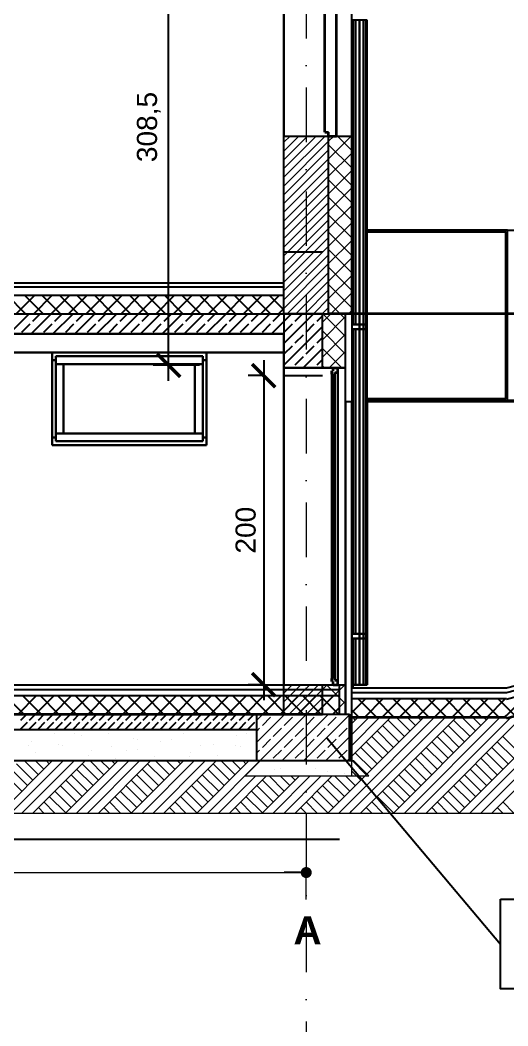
# Model space of a CAD drawing. Header units: millimetres. Extents: x 4647 to 73915, y -13612 to -8141.
# Drawn here: x 7204 to 7519, y -11554 to -10904 of the extents above; entities that cross this region are included whole.
import ezdxf
from ezdxf.enums import TextEntityAlignment as Align

# ---------------------------------------------------------------- set-up
doc = ezdxf.new("R2010")
doc.units = ezdxf.units.MM
doc.linetypes.add('Kropki i Kreski', pattern=[67.027776, 35.277777, -17.638888, 0, -14.111111])
for name, color, linetype in [('2D - Ogólne', 7, 'Continuous'), ('Columns_Nr_Pióra__3F', 7, 'Continuous'), ('Furniture & Equipment', 7, 'Continuous'), ('Konstrukcja - Siatka mod', 7, 'Continuous'), ('Konstrukcja - wieńce', 7, 'Continuous'), ('Konstrukcja - Ściany zew', 7, 'Continuous'), ('Okna ArchiCADa', 7, 'Continuous'), ('Sytuacja - Teren', 7, 'Continuous'), ('WIDOK', 7, 'Continuous'), ('Wnętrze - Umeblowanie', 7, 'Continuous'), ('Wymiarowanie - Ogólne', 7, 'Continuous')]:
    doc.layers.add(name, color=color, linetype=linetype)
doc.layers.add('a_wymiary', color=250, linetype='Continuous', lineweight=9)
doc.layers.add('Konstrukcja - Siatka mod_Nr_Pióra__1', color=7, linetype='Continuous', lineweight=5)
doc.layers.add('Konstrukcja - Siatka mod_Nr_Pióra__4', color=7, linetype='Continuous', lineweight=5, true_color=0x029e21)
doc.styles.add('GENERATED_STYLE_1', font='arialbd.ttf')
doc.styles.get("Standard").update_dxf_attribs({"font": 'arial.ttf'})
doc.dimstyles.new('1-100', dxfattribs={"dimtxt": 13, "dimasz": 15, "dimexe": 10, "dimexo": 20, "dimgap": 5, "dimtad": 1, "dimdec": 1, "dimrnd": 0.5, "dimtxsty": 'Standard', "dimblk": 'ARCHTICK', "dimcen": 0.09, "dimdle": 10, "dimadec": 0, "dimazin": 0, "dimtfac": 1, "dimtdec": 1, "dimtofl": 0, "dimtmove": 0, "dimatfit": 3, "dimfxl": 10, "dimfxlon": 1, "dimtolj": 1, "dimtzin": 0, "dimarcsym": 0})

# ---------------------------------------------------------------- blocks, each defined once
blk = doc.blocks.new('Standardowy znacznik siatki_3')
at = {"layer": 'Konstrukcja - Siatka mod_Nr_Pióra__4', "linetype": 'Kropki i Kreski'}
blk.add_line((1, 0), (1660.6, 0), dxfattribs=at)
at = {"layer": 'Konstrukcja - Siatka mod_Nr_Pióra__1', "style": 'GENERATED_STYLE_1'}
blk.add_attdef('AC_MarkerText_1', text='', height=18, rotation=90, dxfattribs=at).set_placement((-6.71, -6.83), align=Align.BOTTOM_LEFT)
blk = doc.blocks.new('ARROWHEAD_11')
at = {"linetype": 'Continuous'}
blk.add_line((0, 0), (-1, 0), dxfattribs=at)
at = {"linetype": 'Continuous', "const_width": 0.25, "flags": 128}
blk.add_lwpolyline([(-0.125, 0, 1), (0.125, 0, 1)], format="xyb", close=True, dxfattribs=at)
blk = doc.blocks.new('_ArchTick')
at = {"color": 0, "linetype": 'ByBlock', "const_width": 0.15}
blk.add_lwpolyline([(-0.5, -0.5), (0.5, 0.5)], dxfattribs=at)
blk = doc.blocks.new('*D866')
at = {"layer": 'a_wymiary', "color": 0, "lineweight": -2, "transparency": 16777216}
for p, q in [((7299.88, -11136.88), (7299.88, -10808.57)), ((7319.88, -10818.57), (7289.88, -10818.57)), ((7319.88, -11126.88), (7289.88, -11126.88))]:
    blk.add_line(p, q, dxfattribs=at)
at = {"layer": 'DEFPOINTS', "color": 0, "transparency": 16777216}
for p in [(7299.88, -10818.57), (7374.4, -10818.57), (7374.4, -11126.88)]:
    blk.add_point(p, dxfattribs=at)
at = {"layer": 'a_wymiary', "color": 0, "lineweight": -2, "transparency": 16777216, "xscale": 15, "yscale": 15, "zscale": 15}
for p, rotation in [((7299.88, -10818.57), 90), ((7299.88, -11126.88), 270)]:
    blk.add_blockref('_ArchTick', p, dxfattribs=dict(at, rotation=rotation))
at = {"layer": 'a_wymiary', "color": 0, "transparency": 16777216, "insert": (7287.07, -10972.73), "char_height": 13, "attachment_point": 5, "rotation": 90}
blk.add_mtext('\\A1;308,5', dxfattribs=at)
blk = doc.blocks.new('*D870')
at = {"layer": 'a_wymiary', "color": 0, "lineweight": -2, "transparency": 16777216}
for p, q in [((7361.41, -11123.57), (7361.41, -11343.57)), ((7361.41, -11133.57), (7351.41, -11133.57)), ((7361.41, -11333.57), (7351.41, -11333.57))]:
    blk.add_line(p, q, dxfattribs=at)
at = {"layer": 'DEFPOINTS', "color": 0, "transparency": 16777216}
for p in [(7374.4, -11133.57), (7361.41, -11333.57), (7374.4, -11333.57)]:
    blk.add_point(p, dxfattribs=at)
at = {"layer": 'a_wymiary', "color": 0, "lineweight": -2, "transparency": 16777216, "xscale": 15, "yscale": 15, "zscale": 15}
for p, rotation in [((7361.41, -11133.57), 90), ((7361.41, -11333.57), 270)]:
    blk.add_blockref('_ArchTick', p, dxfattribs=dict(at, rotation=rotation))
at = {"layer": 'a_wymiary', "color": 0, "transparency": 16777216, "insert": (7349.77, -11233.57), "char_height": 13, "attachment_point": 5, "rotation": 90}
blk.add_mtext('\\A1;200', dxfattribs=at)

msp = doc.modelspace()

# ---------------------------------------------------------------- linework, layer by layer
for p, q in [((7374.4, -11073.57), (7374.4, -10813.57)), ((7374.4, -10818.57), (7374.4, -10978.57)), ((7400.9, -10976.07), (7400.9, -10821.07)), ((7418.4, -10978.57), (7418.4, -10818.57)), ((7408.4, -10823.57), (7408.4, -10973.57)), ((7419.07, -10903.57), (7418.4, -10903.57)), ((7418.4, -10903.57), (7418.4, -11100.57)), ((7419.07, -11100.57), (7419.07, -10903.57)), ((7420.9, -10903.57), (7419.07, -10903.57)), ((7419.07, -10903.57), (7419.07, -11100.57)), ((7420.9, -11100.57), (7420.9, -10903.57)), ((7423.4, -10903.57), (7420.9, -10903.57)), ((7420.9, -10903.57), (7420.9, -11100.57)), ((7425.9, -10903.57), (7423.4, -10903.57)), ((7423.4, -10903.57), (7423.4, -11100.57)), ((7423.4, -11100.57), (7423.4, -10903.57)), ((7425.9, -11100.57), (7425.9, -10903.57)), ((7427.74, -10903.57), (7425.9, -10903.57)), ((7425.9, -10903.57), (7425.9, -11100.57)), ((7427.74, -11100.57), (7427.74, -10903.57)), ((7428.4, -10903.57), (7427.74, -10903.57)), ((7427.74, -10903.57), (7427.74, -11100.57)), ((7428.4, -11100.57), (7428.4, -10903.57)), ((7403.4, -10976.07), (7400.9, -10976.07)), ((7403.4, -10978.57), (7403.4, -10976.07)), ((7408.4, -10973.57), (7408.4, -10978.57)), ((7374.4, -10978.57), (7403.4, -10978.57)), ((7408.4, -10978.57), (7418.4, -10978.57)), ((7519.15, -11039.57), (7428.4, -11039.57)), ((7428.4, -11039.57), (7428.4, -11040.57)), ((7428.4, -11040.57), (7518.15, -11040.57)), ((7518.15, -11040.57), (7518.15, -11148.57)), ((7519.15, -11149.57), (7519.15, -11039.57)), ((7001.39, -11073.57), (7374.4, -11073.57)), ((7399.4, -11093.57), (7374.4, -11093.57)), ((7374.4, -11093.57), (7374.4, -11128.57)), ((7399.4, -11128.57), (7399.4, -11093.57)), ((7418.4, -11100.57), (7419.07, -11100.57)), ((7423.4, -11100.57), (7418.4, -11100.57)), ((7418.4, -11100.57), (7418.4, -11103.57)), ((7419.07, -11100.57), (7420.9, -11100.57)), ((7420.9, -11100.57), (7423.4, -11100.57)), ((7423.4, -11100.57), (7425.9, -11100.57)), ((7425.91, -11100.57), (7423.4, -11100.57)), ((7423.4, -11100.57), (7423.4, -11103.57)), ((7423.4, -11103.57), (7423.4, -11100.57)), ((7425.9, -11100.57), (7427.74, -11100.57)), ((7427.75, -11100.57), (7425.91, -11100.57)), ((7425.91, -11100.57), (7425.91, -11103.57)), ((7425.91, -11103.57), (7425.91, -11100.57)), ((7427.74, -11100.57), (7428.4, -11100.57)), ((7428.42, -11100.57), (7427.75, -11100.57)), ((7427.75, -11100.57), (7427.75, -11103.57)), ((7427.75, -11103.57), (7427.75, -11100.57)), ((7428.42, -11103.57), (7428.42, -11100.57)), ((7374.4, -11106.57), (6672.4, -11106.57)), ((7374.4, -11118.57), (7374.4, -11106.57)), ((7419.07, -11103.57), (7418.4, -11103.57)), ((7418.4, -11103.57), (7418.4, -11300.57)), ((7418.4, -11103.57), (7423.4, -11103.57)), ((7419.07, -11300.57), (7419.07, -11103.57)), ((7419.07, -11103.57), (7419.07, -11300.57)), ((7420.9, -11103.57), (7419.07, -11103.57)), ((7420.9, -11300.57), (7420.9, -11103.57)), ((7423.4, -11103.57), (7420.9, -11103.57)), ((7420.9, -11103.57), (7420.9, -11300.57)), ((7425.9, -11103.57), (7423.4, -11103.57)), ((7423.4, -11103.57), (7423.4, -11300.57)), ((7423.4, -11300.57), (7423.4, -11103.57)), ((7423.4, -11103.57), (7425.91, -11103.57)), ((7425.9, -11300.57), (7425.9, -11103.57)), ((7427.74, -11103.57), (7425.9, -11103.57)), ((7425.9, -11103.57), (7425.9, -11300.57)), ((7425.91, -11103.57), (7427.75, -11103.57)), ((7427.74, -11300.57), (7427.74, -11103.57)), ((7428.4, -11103.57), (7427.74, -11103.57)), ((7427.74, -11103.57), (7427.74, -11300.57)), ((7427.75, -11103.57), (7428.42, -11103.57)), ((7428.4, -11300.57), (7428.4, -11103.57)), ((6672.4, -11118.57), (7374.4, -11118.57)), ((7224.42, -11118.57), (6964.41, -11118.57)), ((7224.42, -11178.57), (7224.42, -11118.57)), ((7324.42, -11118.57), (7224.42, -11118.57)), ((7224.42, -11118.57), (7224.42, -11123.57)), ((7374.4, -11118.57), (7324.42, -11118.57)), ((7324.42, -11118.57), (7324.42, -11178.57)), ((7324.42, -11123.57), (7324.42, -11118.57)), ((7374.4, -11333.57), (7374.4, -11118.57)), ((7226.92, -11123.57), (7224.42, -11123.57)), ((7224.42, -11123.57), (7224.42, -11173.57)), ((7224.42, -11123.57), (7226.92, -11123.57)), ((7226.92, -11123.57), (7226.92, -11121.07)), ((7226.92, -11121.07), (7321.92, -11121.07)), ((7321.92, -11121.07), (7226.92, -11121.07)), ((7226.92, -11121.07), (7226.92, -11126.07)), ((7226.92, -11173.57), (7226.92, -11123.57)), ((7231.92, -11126.07), (7226.92, -11126.07)), ((7226.92, -11126.07), (7226.92, -11171.07)), ((7226.92, -11126.07), (7231.92, -11126.07)), ((7231.92, -11171.07), (7231.92, -11126.07)), ((7231.92, -11126.07), (7316.92, -11126.07)), ((7316.92, -11126.07), (7231.92, -11126.07)), ((7231.92, -11126.07), (7231.92, -11171.07)), ((7321.92, -11126.07), (7316.92, -11126.07)), ((7316.92, -11126.07), (7316.92, -11171.07)), ((7316.92, -11126.07), (7321.92, -11126.07)), ((7316.92, -11171.07), (7316.92, -11126.07)), ((7321.92, -11121.07), (7321.92, -11123.57)), ((7321.92, -11126.07), (7321.92, -11121.07)), ((7321.92, -11123.57), (7321.92, -11173.57)), ((7324.42, -11123.57), (7321.92, -11123.57)), ((7321.92, -11123.57), (7324.42, -11123.57)), ((7321.92, -11171.07), (7321.92, -11126.07)), ((7324.42, -11173.57), (7324.42, -11123.57)), ((7406.4, -11128.57), (7374.4, -11128.57)), ((7374.4, -11128.57), (7374.4, -11333.57)), ((7374.4, -11128.57), (7399.4, -11128.57)), ((7405.4, -11331.57), (7405.4, -11130.57)), ((7405.4, -11130.57), (7406.4, -11130.57)), ((7405.9, -11132.57), (7405.4, -11132.57)), ((7405.4, -11132.57), (7405.4, -11329.57)), ((7405.9, -11329.57), (7405.9, -11132.57)), ((7406.4, -11130.57), (7406.4, -11128.57)), ((7407.4, -11132.57), (7406.9, -11132.57)), ((7406.9, -11132.57), (7406.9, -11329.57)), ((7409.4, -11131.57), (7407.4, -11131.57)), ((7407.4, -11131.57), (7407.4, -11330.57)), ((7407.4, -11329.57), (7407.4, -11132.57)), ((7409.4, -11128.57), (7409.4, -11131.57)), ((7414.4, -11128.57), (7409.4, -11128.57)), ((7409.4, -11131.57), (7409.4, -11330.57)), ((7409.4, -11330.57), (7409.4, -11131.57)), ((7414.4, -11333.57), (7414.4, -11128.57)), ((7414.4, -11150.57), (7414.4, -11352.57)), ((7418.4, -11150.57), (7414.4, -11150.57)), ((7418.4, -11382.57), (7418.4, -11150.57)), ((7518.15, -11148.57), (7428.4, -11148.57)), ((7428.4, -11148.57), (7428.4, -11149.57)), ((7428.4, -11149.57), (7519.15, -11149.57)), ((7799.6, -11150.57), (7428.4, -11150.57)), ((7428.4, -11150.57), (7428.4, -11300.57)), ((7226.92, -11171.07), (7231.92, -11171.07)), ((7231.92, -11171.07), (7226.92, -11171.07)), ((7226.92, -11171.07), (7226.92, -11176.07)), ((7316.92, -11171.07), (7231.92, -11171.07)), ((7231.92, -11171.07), (7316.92, -11171.07)), ((7316.92, -11171.07), (7321.92, -11171.07)), ((7321.92, -11171.07), (7316.92, -11171.07)), ((7321.92, -11176.07), (7321.92, -11171.07)), ((7224.42, -11173.57), (7226.92, -11173.57)), ((7226.92, -11173.57), (7224.42, -11173.57)), ((7224.42, -11173.57), (7224.42, -11178.57)), ((7324.42, -11178.57), (7224.42, -11178.57)), ((7224.42, -11178.57), (7324.42, -11178.57)), ((7226.92, -11176.07), (7226.92, -11173.57)), ((7321.92, -11176.07), (7226.92, -11176.07)), ((7226.92, -11176.07), (7321.92, -11176.07)), ((7321.92, -11173.57), (7324.42, -11173.57)), ((7324.42, -11173.57), (7321.92, -11173.57)), ((7321.92, -11173.57), (7321.92, -11176.07)), ((7324.42, -11178.57), (7324.42, -11173.57)), ((7518.4, -11335.57), (7799.6, -11261.59)), ((7418.4, -11300.57), (7419.07, -11300.57)), ((7423.4, -11300.57), (7418.4, -11300.57)), ((7418.4, -11300.57), (7418.4, -11303.57)), ((7419.07, -11300.57), (7420.9, -11300.57)), ((7420.9, -11300.57), (7423.4, -11300.57)), ((7423.4, -11300.57), (7425.9, -11300.57)), ((7425.91, -11300.57), (7423.4, -11300.57)), ((7423.4, -11300.57), (7423.4, -11303.57)), ((7423.4, -11303.57), (7423.4, -11300.57)), ((7425.9, -11300.57), (7427.74, -11300.57)), ((7427.75, -11300.57), (7425.91, -11300.57)), ((7425.91, -11300.57), (7425.91, -11303.57)), ((7425.91, -11303.57), (7425.91, -11300.57)), ((7427.74, -11300.57), (7428.4, -11300.57)), ((7428.42, -11300.57), (7427.75, -11300.57)), ((7427.75, -11300.57), (7427.75, -11303.57)), ((7427.75, -11303.57), (7427.75, -11300.57)), ((7428.4, -11300.57), (7428.42, -11300.57)), ((7428.42, -11300.57), (7428.42, -11303.57)), ((7428.42, -11303.57), (7428.42, -11300.57)), ((7419.07, -11303.57), (7418.4, -11303.57)), ((7418.4, -11303.57), (7418.4, -11333.57)), ((7418.4, -11303.57), (7423.4, -11303.57)), ((7419.07, -11333.57), (7419.07, -11303.57)), ((7419.07, -11303.57), (7419.07, -11333.57)), ((7420.9, -11303.57), (7419.07, -11303.57)), ((7420.9, -11333.57), (7420.9, -11303.57)), ((7420.9, -11303.57), (7420.9, -11333.57)), ((7423.4, -11303.57), (7420.9, -11303.57)), ((7425.9, -11303.57), (7423.4, -11303.57)), ((7423.4, -11303.57), (7423.4, -11333.57)), ((7423.4, -11333.57), (7423.4, -11303.57)), ((7423.4, -11303.57), (7425.91, -11303.57)), ((7425.9, -11333.57), (7425.9, -11303.57)), ((7427.74, -11303.57), (7425.9, -11303.57)), ((7425.9, -11303.57), (7425.9, -11333.57)), ((7425.91, -11303.57), (7427.75, -11303.57)), ((7427.74, -11333.57), (7427.74, -11303.57)), ((7428.4, -11303.57), (7427.74, -11303.57)), ((7427.74, -11303.57), (7427.74, -11333.57)), ((7427.75, -11303.57), (7428.42, -11303.57)), ((7428.42, -11303.57), (7428.4, -11303.57)), ((7428.4, -11303.57), (7428.4, -11333.57)), ((7428.4, -11333.57), (7428.4, -11303.57)), ((6672.4, -11333.57), (7374.4, -11333.57)), ((7374.4, -11333.57), (7406.4, -11333.57)), ((7405.4, -11329.57), (7405.9, -11329.57)), ((7406.4, -11331.57), (7405.4, -11331.57)), ((7406.4, -11333.57), (7406.4, -11331.57)), ((7406.9, -11329.57), (7407.4, -11329.57)), ((7407.4, -11330.57), (7409.4, -11330.57)), ((7409.4, -11330.57), (7409.4, -11333.57)), ((7409.4, -11333.57), (7414.4, -11333.57)), ((7419.15, -11333.57), (7418.4, -11333.57)), ((7418.4, -11333.57), (7418.4, -11335.57)), ((7418.4, -11333.57), (7419.07, -11333.57)), ((7418.4, -11335.57), (7419.15, -11335.57)), ((7419.07, -11333.57), (7420.9, -11333.57)), ((7428.4, -11333.57), (7419.15, -11333.57)), ((7419.15, -11333.57), (7419.15, -11335.57)), ((7419.15, -11335.57), (7419.15, -11333.57)), ((7419.15, -11335.57), (7518.4, -11335.57)), ((7420.9, -11333.57), (7423.4, -11333.57)), ((7423.4, -11333.57), (7425.9, -11333.57)), ((7425.9, -11333.57), (7427.74, -11333.57)), ((7427.74, -11333.57), (7428.4, -11333.57)), ((7414.4, -11352.57), (7416.9, -11352.57)), ((7416.9, -11352.57), (7416.9, -11382.57)), ((7416.9, -11382.57), (7418.4, -11382.57))]:
    msp.add_line(p, q)
at = {"layer": '2D - Ogólne', "color": 5, "lineweight": 35}
msp.add_line((7577.82, -11093.57), (7403.4, -11093.57), dxfattribs=at)
at = {"layer": 'Columns_Nr_Pióra__3F'}
for p, q in [((7518.4, -11335.57), (7799.6, -11261.59)), ((7518.4, -11338.67), (7799.6, -11264.69)), ((7518.4, -11338.67), (7799.6, -11264.69)), ((7518.4, -11342.81), (7799.6, -11268.83)), ((7518.4, -11342.81), (7799.6, -11268.83)), ((7518.4, -11338.67), (7518.4, -11338.57)), ((7518.4, -11342.81), (7518.4, -11342.57)), ((7518.4, -11355.22), (7518.4, -11354.57))]:
    msp.add_line(p, q, dxfattribs=at)
at = {"layer": 'Columns_Nr_Pióra__3F', "color": 251, "lineweight": 35}
msp.add_line((7518.4, -11355.22), (7799.6, -11281.24), dxfattribs=at)
at = {"layer": 'Columns_Nr_Pióra__3F', "linetype": 'Continuous'}
for p, q in [((7518.4, -11353.41), (7532.79, -11339.02)), ((7524.04, -11353.73), (7518.4, -11348.1))]:
    msp.add_line(p, q, dxfattribs=at)
at = {"layer": 'Furniture & Equipment', "color": 161, "lineweight": 25}
for p, q in [((7428.4, -11039.57), (7519.15, -11039.57)), ((7518.15, -11040.57), (7428.4, -11040.57)), ((7518.15, -11148.57), (7518.15, -11040.57)), ((7519.15, -11039.57), (7619.15, -11039.57)), ((7428.4, -11148.57), (7518.15, -11148.57)), ((7519.15, -11149.57), (7428.4, -11149.57)), ((7619.15, -11149.57), (7519.15, -11149.57))]:
    msp.add_line(p, q, dxfattribs=at)
at = {"layer": 'Konstrukcja - wieńce'}
for p, q in [((7374.4, -11053.57), (7399.4, -11053.57)), ((7374.4, -11093.57), (7399.4, -11093.57)), ((7399.4, -11128.57), (7399.4, -11093.57)), ((7374.4, -11128.57), (7374.4, -11106.57)), ((7374.4, -11128.57), (7399.4, -11128.57)), ((7374.4, -11133.57), (7399.4, -11133.57))]:
    msp.add_line(p, q, dxfattribs=at)
at = {"layer": 'Konstrukcja - wieńce', "linetype": 'Continuous'}
for p, q in [((7374.4, -11098.6), (7379.44, -11093.57)), ((7374.4, -11112.74), (7393.58, -11093.57)), ((7381.76, -11098.32), (7386.51, -11093.57)), ((7395.9, -11098.32), (7399.4, -11094.81)), ((7374.69, -11105.39), (7379.99, -11100.09)), ((7388.83, -11105.39), (7394.13, -11100.09)), ((7374.4, -11126.88), (7399.4, -11101.88)), ((7381.76, -11112.46), (7387.06, -11107.16)), ((7374.69, -11119.53), (7379.99, -11114.23)), ((7388.83, -11119.53), (7394.13, -11114.23)), ((7395.9, -11112.46), (7399.4, -11108.95)), ((7386.86, -11128.57), (7399.4, -11116.03)), ((7381.76, -11126.6), (7387.06, -11121.3)), ((7395.9, -11126.6), (7399.4, -11123.1)), ((7379.79, -11128.57), (7379.99, -11128.37)), ((7393.93, -11128.57), (7394.13, -11128.37))]:
    msp.add_line(p, q, dxfattribs=at)
at = {"layer": 'Konstrukcja - wieńce', "color": 132, "lineweight": 20}
msp.add_line((7374.4, -11118.57), (6672.4, -11118.57), dxfattribs=at)
at = {"layer": 'Konstrukcja - Ściany zew', "color": 251, "linetype": 'Continuous', "lineweight": 15}
for p, q in [((7374.4, -10982.63), (7378.47, -10978.57)), ((7374.4, -10988.29), (7384.13, -10978.57)), ((7374.4, -10993.95), (7389.78, -10978.57)), ((7374.4, -10999.6), (7395.44, -10978.57)), ((7374.4, -11005.26), (7401.1, -10978.57)), ((7374.4, -11010.92), (7403.4, -10981.92)), ((7403.4, -10981.92), (7406.75, -10978.57)), ((7403.4, -10993.23), (7418.07, -10978.57)), ((7418.4, -10999.2), (7403.4, -10984.2)), ((7418.4, -10987.89), (7409.09, -10978.57)), ((7374.4, -11016.57), (7403.4, -10987.57)), ((7403.4, -11004.55), (7418.4, -10989.55)), ((7374.4, -11022.23), (7403.4, -10993.23)), ((7418.4, -11010.51), (7403.4, -10995.51)), ((7374.4, -11027.89), (7403.4, -10998.89)), ((7403.4, -11015.86), (7418.4, -11000.86)), ((7374.4, -11033.55), (7403.4, -11004.55)), ((7374.4, -11039.2), (7403.4, -11010.2)), ((7418.4, -11021.83), (7403.4, -11006.83)), ((7374.4, -11044.86), (7403.4, -11015.86)), ((7403.4, -11027.17), (7418.4, -11012.17)), ((7374.4, -11050.52), (7403.4, -11021.52)), ((7418.4, -11033.14), (7403.4, -11018.14)), ((7374.4, -11056.17), (7403.4, -11027.17)), ((7403.4, -11038.49), (7418.4, -11023.49)), ((7418.4, -11044.46), (7403.4, -11029.46)), ((7374.4, -11061.83), (7403.4, -11032.83)), ((7403.4, -11049.8), (7418.4, -11034.8)), ((7374.4, -11067.49), (7403.4, -11038.49)), ((7418.4, -11055.77), (7403.4, -11040.77)), ((7374.4, -11073.14), (7403.4, -11044.14)), ((7403.4, -11061.11), (7418.4, -11046.11)), ((7374.4, -11078.8), (7403.4, -11049.8)), ((7374.4, -11084.46), (7403.4, -11055.46)), ((7418.4, -11067.08), (7403.4, -11052.08)), ((7374.4, -11090.11), (7403.4, -11061.11)), ((7403.4, -11072.43), (7418.4, -11057.43)), ((7376.61, -11093.57), (7403.4, -11066.77)), ((7418.4, -11078.4), (7403.4, -11063.4)), ((7403.4, -11083.74), (7418.4, -11068.74)), ((7382.26, -11093.57), (7403.4, -11072.43)), ((7418.4, -11089.71), (7403.4, -11074.71)), ((7387.92, -11093.57), (7403.4, -11078.08)), ((7404.89, -11093.57), (7418.4, -11080.06)), ((7393.58, -11093.57), (7403.4, -11083.74)), ((7410.95, -11093.57), (7403.4, -11086.02)), ((7399.23, -11093.57), (7403.4, -11089.4)), ((7399.4, -11099.06), (7404.89, -11093.57)), ((7414.4, -11108.34), (7399.64, -11093.57)), ((7414.4, -11097.02), (7410.95, -11093.57)), ((7416.2, -11093.57), (7418.4, -11091.37)), ((7399.4, -11110.37), (7414.4, -11095.37)), ((7414.4, -11119.65), (7399.4, -11104.65)), ((7399.4, -11121.68), (7414.4, -11106.68)), ((7412.01, -11128.57), (7399.4, -11115.96)), ((7403.83, -11128.57), (7414.4, -11118)), ((7400.7, -11128.57), (7399.4, -11127.28)), ((7374.4, -11339.02), (7379.85, -11333.57)), ((7374.4, -11344.67), (7385.51, -11333.57)), ((7374.4, -11350.33), (7391.17, -11333.57)), ((7377.82, -11352.57), (7396.82, -11333.57)), ((7399.4, -11336.64), (7402.48, -11333.57)), ((7399.4, -11347.96), (7413.79, -11333.57)), ((7414.4, -11345.93), (7402.05, -11333.57)), ((7414.4, -11334.61), (7413.36, -11333.57)), ((7383.48, -11352.57), (7399.4, -11336.64)), ((7389.14, -11352.57), (7399.4, -11342.3)), ((7394.79, -11352.57), (7399.4, -11347.96)), ((7409.73, -11352.57), (7399.4, -11342.24)), ((7406.11, -11352.57), (7414.4, -11344.27)), ((7356.9, -11356.52), (7360.85, -11352.57)), ((7356.9, -11370.66), (7374.99, -11352.57)), ((7359.14, -11382.57), (7389.14, -11352.57)), ((7360.54, -11359.95), (7365.85, -11354.64)), ((7367.62, -11352.88), (7367.92, -11352.57)), ((7373.28, -11382.57), (7403.28, -11352.57)), ((7374.69, -11359.95), (7379.99, -11354.64)), ((7381.76, -11352.88), (7382.06, -11352.57)), ((7387.42, -11382.57), (7416.9, -11353.08)), ((7388.83, -11359.95), (7394.13, -11354.64)), ((7395.9, -11352.88), (7396.21, -11352.57)), ((7402.97, -11359.95), (7408.27, -11354.64)), ((7410.04, -11352.88), (7410.35, -11352.57)), ((7356.9, -11363.59), (7358.78, -11361.71)), ((7367.62, -11367.02), (7372.92, -11361.71)), ((7381.76, -11367.02), (7387.06, -11361.71)), ((7395.9, -11367.02), (7401.2, -11361.71)), ((7401.56, -11382.57), (7416.9, -11367.23)), ((7410.04, -11367.02), (7415.35, -11361.71)), ((7360.54, -11374.09), (7365.85, -11368.79)), ((7374.69, -11374.09), (7379.99, -11368.79)), ((7388.83, -11374.09), (7394.13, -11368.79)), ((7402.97, -11374.09), (7408.27, -11368.79)), ((7356.9, -11377.73), (7358.78, -11375.86)), ((7367.62, -11381.16), (7372.92, -11375.86)), ((7381.76, -11381.16), (7387.06, -11375.86)), ((7395.9, -11381.16), (7401.2, -11375.86)), ((7410.04, -11381.16), (7415.35, -11375.86)), ((7372.57, -11387.53), (7372.57, -11387.53)), ((7383.19, -11382.78), (7383.19, -11382.78)), ((7394.84, -11387.53), (7394.84, -11387.53)), ((7415.7, -11382.57), (7416.9, -11381.37)), ((7417.34, -11384.51), (7417.34, -11384.51)), ((7368.39, -11388.17), (7368.39, -11388.17)), ((7402.54, -11389.89), (7402.54, -11389.89)), ((7413.4, -11391.24), (7413.4, -11391.24)), ((7419.98, -11391.74), (7419.98, -11391.74))]:
    msp.add_line(p, q, dxfattribs=at)
at = {"layer": 'Konstrukcja - Ściany zew'}
for p, q in [((7374.4, -10978.57), (7403.4, -10978.57)), ((7374.4, -11093.57), (7374.4, -10978.57)), ((7403.4, -11093.57), (7403.4, -10978.57)), ((7403.4, -10978.57), (7418.4, -10978.57)), ((7403.4, -11093.57), (7403.4, -10978.57)), ((7418.4, -11093.57), (7418.4, -10978.57)), ((7374.4, -11093.57), (7403.4, -11093.57)), ((7399.4, -11093.57), (7403.4, -11093.57)), ((7399.4, -11128.57), (7399.4, -11093.57)), ((7414.4, -11128.57), (7414.4, -11093.57)), ((7414.4, -11093.57), (7418.4, -11093.57)), ((7399.4, -11128.57), (7414.4, -11128.57)), ((7374.4, -11352.57), (7374.4, -11333.57)), ((7374.4, -11333.57), (7399.4, -11333.57)), ((7399.4, -11352.57), (7399.4, -11333.57)), ((7399.4, -11333.57), (7414.4, -11333.57)), ((7399.4, -11352.57), (7399.4, -11333.57)), ((7414.4, -11352.57), (7414.4, -11333.57)), ((7356.9, -11382.57), (7356.9, -11352.57)), ((7356.9, -11352.57), (7416.9, -11352.57)), ((7374.4, -11352.57), (7399.4, -11352.57)), ((7410.4, -11352.57), (7414.4, -11352.57)), ((7416.9, -11382.57), (7416.9, -11352.57)), ((7356.9, -11382.57), (7416.9, -11382.57))]:
    msp.add_line(p, q, dxfattribs=at)
at = {"layer": 'Konstrukcja - Ściany zew', "color": 251, "lineweight": 20}
for p, q in [((7799.6, -11150.57), (7428.4, -11150.57)), ((7419.15, -11333.57), (7419.15, -11335.57))]:
    msp.add_line(p, q, dxfattribs=at)
at = {"layer": 'Konstrukcja - Ściany zew', "color": 8, "lineweight": 13}
for p, q in [((7349.4, -11392.57), (7359.4, -11382.57)), ((7359.4, -11382.57), (7419.4, -11382.57)), ((7429.4, -11392.57), (7419.4, -11382.57)), ((7349.4, -11392.57), (7429.4, -11392.57))]:
    msp.add_line(p, q, dxfattribs=at)
at = {"layer": 'Okna ArchiCADa', "color": 251, "lineweight": 15}
for p, q in [((7374.4, -10818.57), (7374.4, -10978.57)), ((7418.4, -10818.57), (7418.4, -10978.57)), ((7224.42, -11178.57), (7224.42, -11118.57)), ((7324.42, -11118.57), (7324.42, -11178.57)), ((7374.4, -11128.57), (7374.4, -11333.57)), ((7414.4, -11128.57), (7414.4, -11333.57)), ((7324.42, -11178.57), (7224.42, -11178.57))]:
    msp.add_line(p, q, dxfattribs=at)
at = {"layer": 'Okna ArchiCADa', "color": 171, "lineweight": 35}
for p, q in [((7400.9, -10971.07), (7400.9, -10826.07)), ((7408.4, -10973.57), (7408.4, -10823.57)), ((7400.9, -10976.07), (7400.9, -10971.07)), ((7400.9, -10976.07), (7403.4, -10976.07)), ((7403.4, -10978.57), (7403.4, -10976.07)), ((7408.4, -10978.57), (7408.4, -10973.57)), ((7403.4, -10978.57), (7408.4, -10978.57)), ((7405.4, -11130.57), (7406.4, -11130.57)), ((7405.4, -11132.57), (7405.4, -11130.57)), ((7405.4, -11132.57), (7405.9, -11132.57)), ((7405.9, -11329.57), (7405.9, -11132.57)), ((7406.4, -11128.57), (7409.4, -11128.57)), ((7406.4, -11130.57), (7406.4, -11128.57)), ((7406.9, -11132.57), (7407.4, -11132.57)), ((7406.9, -11329.57), (7406.9, -11132.57)), ((7407.4, -11132.57), (7407.4, -11131.57)), ((7407.4, -11131.57), (7409.4, -11131.57)), ((7409.4, -11131.57), (7409.4, -11128.57)), ((7405.4, -11329.57), (7405.9, -11329.57)), ((7405.4, -11331.57), (7405.4, -11329.57)), ((7405.4, -11331.57), (7406.4, -11331.57)), ((7406.4, -11333.57), (7406.4, -11331.57)), ((7406.4, -11333.57), (7409.4, -11333.57)), ((7406.9, -11329.57), (7407.4, -11329.57)), ((7407.4, -11330.57), (7407.4, -11329.57)), ((7407.4, -11330.57), (7409.4, -11330.57)), ((7409.4, -11333.57), (7409.4, -11330.57))]:
    msp.add_line(p, q, dxfattribs=at)
at = {"layer": 'Okna ArchiCADa', "color": 30, "lineweight": 18}
for p, q in [((7226.92, -11126.07), (7226.92, -11121.07)), ((7226.92, -11121.07), (7321.92, -11121.07)), ((7226.92, -11171.07), (7226.92, -11126.07)), ((7231.92, -11126.07), (7231.92, -11171.07)), ((7316.92, -11126.07), (7231.92, -11126.07)), ((7316.92, -11171.07), (7316.92, -11126.07)), ((7321.92, -11121.07), (7321.92, -11126.07)), ((7321.92, -11126.07), (7321.92, -11171.07)), ((7405.4, -11329.57), (7405.4, -11132.57)), ((7407.4, -11329.57), (7407.4, -11132.57)), ((7409.4, -11330.57), (7409.4, -11131.57)), ((7226.92, -11176.07), (7226.92, -11171.07)), ((7231.92, -11171.07), (7316.92, -11171.07)), ((7321.92, -11171.07), (7321.92, -11176.07)), ((7321.92, -11176.07), (7226.92, -11176.07))]:
    msp.add_line(p, q, dxfattribs=at)
at = {"layer": 'Sytuacja - Teren'}
for p, q in [((7418.4, -11150.57), (7414.4, -11150.57)), ((7418.4, -11335.57), (7418.4, -11333.57))]:
    msp.add_line(p, q, dxfattribs=at)
at = {"layer": 'Sytuacja - Teren', "color": 53, "lineweight": 13}
for p, q in [((7518.4, -11355.22), (7799.6, -11281.24)), ((7418.4, -11354.57), (7518.4, -11354.57)), ((7418.4, -11392.57), (7418.4, -11354.57)), ((7518.4, -11355.22), (7518.4, -11354.57)), ((6690.39, -11382.57), (7359.4, -11382.57)), ((7349.4, -11392.57), (7359.4, -11382.57)), ((7349.4, -11392.57), (7418.4, -11392.57)), ((6410.42, -11416.57), (7418.4, -11416.57)), ((7418.4, -11416.57), (7799.6, -11416.57))]:
    msp.add_line(p, q, dxfattribs=at)
at = {"layer": 'Sytuacja - Teren', "color": 41, "linetype": 'Continuous', "lineweight": 13}
for p, q in [((7494.84, -11416.57), (7569.69, -11341.72)), ((7501.91, -11416.57), (7579.28, -11339.2)), ((7508.98, -11416.57), (7588.88, -11336.68)), ((7487.77, -11416.57), (7560.09, -11344.25)), ((7418.4, -11358.66), (7422.49, -11354.57)), ((7418.4, -11379.87), (7443.7, -11354.57)), ((7418.4, -11401.08), (7464.92, -11354.57)), ((7418.4, -11372.8), (7436.63, -11354.57)), ((7418.4, -11415.22), (7479.06, -11354.57)), ((7418.4, -11365.73), (7429.56, -11354.57)), ((7418.4, -11408.15), (7471.99, -11354.57)), ((7420.65, -11356.41), (7418.81, -11354.57)), ((7424.13, -11416.57), (7486.13, -11354.57)), ((7445.34, -11416.57), (7507.34, -11354.57)), ((7456, -11363.48), (7447.09, -11354.57)), ((7452.42, -11416.57), (7514.42, -11354.57)), ((7459.54, -11359.95), (7454.16, -11354.57)), ((7459.49, -11416.57), (7521.71, -11354.35)), ((7463.07, -11356.41), (7461.23, -11354.57)), ((7466.56, -11416.57), (7531.3, -11351.82)), ((7498.43, -11363.48), (7489.52, -11354.57)), ((7501.97, -11359.95), (7496.59, -11354.57)), ((7505.5, -11356.41), (7503.66, -11354.57)), ((7448.93, -11370.55), (7438.33, -11359.95)), ((7452.47, -11367.02), (7441.86, -11356.41)), ((7491.36, -11370.55), (7480.75, -11359.95)), ((7494.89, -11367.02), (7484.29, -11356.41)), ((7441.86, -11377.62), (7431.26, -11367.02)), ((7445.4, -11374.09), (7434.79, -11363.48)), ((7484.29, -11377.62), (7473.68, -11367.02)), ((7487.82, -11374.09), (7477.22, -11363.48)), ((7526.71, -11377.62), (7516.11, -11367.02)), ((7434.79, -11384.7), (7424.18, -11374.09)), ((7438.33, -11381.16), (7427.72, -11370.55)), ((7477.22, -11384.7), (7466.61, -11374.09)), ((7480.75, -11381.16), (7470.15, -11370.55)), ((7519.64, -11384.7), (7509.04, -11374.09)), ((7523.18, -11381.16), (7512.57, -11370.55)), ((7431.26, -11388.23), (7420.65, -11377.62)), ((7470.15, -11391.77), (7459.54, -11381.16)), ((7473.68, -11388.23), (7463.07, -11377.62)), ((7512.57, -11391.77), (7501.97, -11381.16)), ((7516.11, -11388.23), (7505.5, -11377.62)), ((7190.79, -11416.57), (7224.79, -11382.57)), ((7197.86, -11416.57), (7231.86, -11382.57)), ((7212.05, -11395.3), (7201.45, -11384.7)), ((7204.93, -11416.57), (7238.93, -11382.57)), ((7215.59, -11391.77), (7206.39, -11382.57)), ((7212, -11416.57), (7246, -11382.57)), ((7219.12, -11388.23), (7213.46, -11382.57)), ((7222.66, -11384.7), (7220.53, -11382.57)), ((7233.21, -11416.57), (7267.21, -11382.57)), ((7240.28, -11416.57), (7274.28, -11382.57)), ((7254.48, -11395.3), (7243.87, -11384.7)), ((7247.35, -11416.57), (7281.35, -11382.57)), ((7258.01, -11391.77), (7248.82, -11382.57)), ((7254.43, -11416.57), (7288.43, -11382.57)), ((7261.55, -11388.23), (7255.89, -11382.57)), ((7265.09, -11384.7), (7262.96, -11382.57)), ((7275.64, -11416.57), (7309.64, -11382.57)), ((7282.71, -11416.57), (7316.71, -11382.57)), ((7296.9, -11395.3), (7286.3, -11384.7)), ((7289.78, -11416.57), (7323.78, -11382.57)), ((7300.44, -11391.77), (7291.24, -11382.57)), ((7296.85, -11416.57), (7330.85, -11382.57)), ((7303.98, -11388.23), (7298.31, -11382.57)), ((7307.51, -11384.7), (7305.38, -11382.57)), ((7318.06, -11416.57), (7352.06, -11382.57)), ((7325.14, -11416.57), (7359.14, -11382.57)), ((7339.33, -11395.3), (7328.72, -11384.7)), ((7342.87, -11391.77), (7333.67, -11382.57)), ((7346.4, -11388.23), (7340.74, -11382.57)), ((7349.94, -11384.7), (7347.81, -11382.57)), ((7427.72, -11391.77), (7418.4, -11382.45)), ((7466.61, -11395.3), (7456, -11384.7)), ((7509.04, -11395.3), (7498.43, -11384.7)), ((7204.98, -11402.37), (7194.37, -11391.77)), ((7208.52, -11398.84), (7197.91, -11388.23)), ((7247.41, -11402.37), (7236.8, -11391.77)), ((7250.94, -11398.84), (7240.34, -11388.23)), ((7289.83, -11402.37), (7279.23, -11391.77)), ((7293.37, -11398.84), (7282.76, -11388.23)), ((7332.26, -11402.37), (7321.65, -11391.77)), ((7335.8, -11398.84), (7325.19, -11388.23)), ((7332.21, -11416.57), (7356.21, -11392.57)), ((7339.28, -11416.57), (7363.28, -11392.57)), ((7360.49, -11416.57), (7384.49, -11392.57)), ((7374.69, -11402.37), (7364.88, -11392.57)), ((7367.56, -11416.57), (7391.56, -11392.57)), ((7378.22, -11398.84), (7371.95, -11392.57)), ((7374.63, -11416.57), (7398.63, -11392.57)), ((7381.76, -11395.3), (7379.02, -11392.57)), ((7381.7, -11416.57), (7405.7, -11392.57)), ((7417.11, -11402.37), (7407.31, -11392.57)), ((7418.4, -11396.59), (7414.38, -11392.57)), ((7424.18, -11395.3), (7418.4, -11389.52)), ((7459.54, -11402.37), (7448.93, -11391.77)), ((7463.07, -11398.84), (7452.47, -11388.23)), ((7501.97, -11402.37), (7491.36, -11391.77)), ((7505.5, -11398.84), (7494.89, -11388.23)), ((7240.34, -11409.44), (7229.73, -11398.84)), ((7243.87, -11405.91), (7233.27, -11395.3)), ((7282.76, -11409.44), (7272.16, -11398.84)), ((7286.3, -11405.91), (7275.69, -11395.3)), ((7325.19, -11409.44), (7314.58, -11398.84)), ((7328.72, -11405.91), (7318.12, -11395.3)), ((7367.62, -11409.44), (7357.01, -11398.84)), ((7371.15, -11405.91), (7360.54, -11395.3)), ((7410.04, -11409.44), (7399.44, -11398.84)), ((7413.58, -11405.91), (7402.97, -11395.3)), ((7420.65, -11398.84), (7418.4, -11396.59)), ((7452.47, -11409.44), (7441.86, -11398.84)), ((7456, -11405.91), (7445.4, -11395.3)), ((7494.89, -11409.44), (7484.29, -11398.84)), ((7498.43, -11405.91), (7487.82, -11395.3)), ((7233.27, -11416.52), (7222.66, -11405.91)), ((7236.8, -11412.98), (7226.19, -11402.37)), ((7275.69, -11416.52), (7265.09, -11405.91)), ((7279.23, -11412.98), (7268.62, -11402.37)), ((7318.12, -11416.52), (7307.51, -11405.91)), ((7321.65, -11412.98), (7311.05, -11402.37)), ((7360.54, -11416.52), (7349.94, -11405.91)), ((7364.08, -11412.98), (7353.47, -11402.37)), ((7402.97, -11416.52), (7392.36, -11405.91)), ((7406.51, -11412.98), (7395.9, -11402.37)), ((7402.92, -11416.57), (7418.4, -11401.08)), ((7445.4, -11416.52), (7434.79, -11405.91)), ((7448.93, -11412.98), (7438.33, -11402.37)), ((7487.82, -11416.52), (7477.22, -11405.91)), ((7491.36, -11412.98), (7480.75, -11402.37)), ((7219.18, -11416.57), (7215.59, -11412.98)), ((7226.25, -11416.57), (7219.12, -11409.44)), ((7261.6, -11416.57), (7258.01, -11412.98)), ((7268.67, -11416.57), (7261.55, -11409.44)), ((7304.03, -11416.57), (7300.44, -11412.98)), ((7311.1, -11416.57), (7303.98, -11409.44)), ((7346.46, -11416.57), (7342.87, -11412.98)), ((7353.53, -11416.57), (7346.4, -11409.44)), ((7388.88, -11416.57), (7385.29, -11412.98)), ((7395.95, -11416.57), (7388.83, -11409.44)), ((7409.99, -11416.57), (7418.4, -11408.15)), ((7431.31, -11416.57), (7427.72, -11412.98)), ((7438.38, -11416.57), (7431.26, -11409.44)), ((7473.73, -11416.57), (7470.15, -11412.98)), ((7480.81, -11416.57), (7473.68, -11409.44)), ((7516.16, -11416.57), (7512.57, -11412.98)), ((7523.23, -11416.57), (7516.11, -11409.44)), ((7212.11, -11416.57), (7212.05, -11416.52)), ((7254.53, -11416.57), (7254.48, -11416.52)), ((7296.96, -11416.57), (7296.9, -11416.52)), ((7339.38, -11416.57), (7339.33, -11416.52)), ((7381.81, -11416.57), (7381.76, -11416.52)), ((7417.06, -11416.57), (7418.4, -11415.22)), ((7424.24, -11416.57), (7424.18, -11416.52)), ((7466.66, -11416.57), (7466.61, -11416.52)), ((7509.09, -11416.57), (7509.04, -11416.52))]:
    msp.add_line(p, q, dxfattribs=at)
at = {"layer": 'WIDOK'}
for p, q in [((7001.39, -11073.57), (7374.4, -11073.57)), ((7374.4, -11076.07), (7374.4, -11073.57)), ((7001.39, -11076.07), (7374.4, -11076.07)), ((7001.39, -11076.07), (7374.4, -11076.07)), ((7001.39, -11081.57), (7374.4, -11081.57)), ((7001.39, -11081.57), (7374.4, -11081.57)), ((7374.4, -11081.57), (7374.4, -11076.07)), ((7374.4, -11093.57), (7374.4, -11081.57)), ((6643.4, -11093.57), (7374.4, -11093.57)), ((7001.39, -11093.57), (7374.4, -11093.57)), ((6643.4, -11106.57), (7374.4, -11106.57)), ((6672.4, -11333.57), (7410.4, -11333.57)), ((7410.4, -11336.57), (7410.4, -11333.57)), ((7418.4, -11335.57), (7518.4, -11335.57)), ((7418.4, -11338.57), (7418.4, -11335.57)), ((6672.4, -11336.57), (7410.4, -11336.57)), ((6672.4, -11336.57), (7410.4, -11336.57)), ((6672.4, -11340.57), (7410.4, -11340.57)), ((6672.4, -11340.57), (7410.4, -11340.57)), ((7410.4, -11340.57), (7410.4, -11336.57)), ((7410.4, -11352.57), (7410.4, -11340.57)), ((7418.4, -11338.57), (7518.4, -11338.57)), ((7418.4, -11342.57), (7418.4, -11338.57)), ((7418.4, -11338.57), (7518.4, -11338.57)), ((7518.4, -11338.67), (7518.4, -11338.57)), ((7418.4, -11342.57), (7518.4, -11342.57)), ((7418.4, -11342.57), (7518.4, -11342.57)), ((7418.4, -11354.57), (7418.4, -11342.57)), ((7518.4, -11342.81), (7518.4, -11342.57)), ((6690.39, -11352.57), (7356.9, -11352.57)), ((7356.9, -11362.57), (7356.9, -11352.57)), ((6690.39, -11362.57), (7356.9, -11362.57)), ((6690.39, -11362.57), (7356.9, -11362.57)), ((7356.9, -11382.57), (7356.9, -11362.57)), ((6690.39, -11382.57), (7356.9, -11382.57)), ((6672.4, -11433.57), (7410.4, -11433.57))]:
    msp.add_line(p, q, dxfattribs=at)
at = {"layer": 'WIDOK', "linetype": 'Continuous'}
for p, q in [((7207.3, -11093.57), (7195.3, -11081.57)), ((7201.24, -11093.57), (7213.24, -11081.57)), ((7218.62, -11093.57), (7206.62, -11081.57)), ((7212.56, -11093.57), (7224.56, -11081.57)), ((7229.93, -11093.57), (7217.93, -11081.57)), ((7223.87, -11093.57), (7235.87, -11081.57)), ((7241.24, -11093.57), (7229.24, -11081.57)), ((7235.19, -11093.57), (7247.19, -11081.57)), ((7252.56, -11093.57), (7240.56, -11081.57)), ((7246.5, -11093.57), (7258.5, -11081.57)), ((7263.87, -11093.57), (7251.87, -11081.57)), ((7257.81, -11093.57), (7269.81, -11081.57)), ((7275.19, -11093.57), (7263.19, -11081.57)), ((7269.13, -11093.57), (7281.13, -11081.57)), ((7286.5, -11093.57), (7274.5, -11081.57)), ((7280.44, -11093.57), (7292.44, -11081.57)), ((7297.81, -11093.57), (7285.81, -11081.57)), ((7291.75, -11093.57), (7303.75, -11081.57)), ((7309.13, -11093.57), (7297.13, -11081.57)), ((7303.07, -11093.57), (7315.07, -11081.57)), ((7320.44, -11093.57), (7308.44, -11081.57)), ((7314.38, -11093.57), (7326.38, -11081.57)), ((7331.75, -11093.57), (7319.75, -11081.57)), ((7325.7, -11093.57), (7337.7, -11081.57)), ((7343.07, -11093.57), (7331.07, -11081.57)), ((7337.01, -11093.57), (7349.01, -11081.57)), ((7354.38, -11093.57), (7342.38, -11081.57)), ((7348.32, -11093.57), (7360.32, -11081.57)), ((7365.7, -11093.57), (7353.7, -11081.57)), ((7359.64, -11093.57), (7371.64, -11081.57)), ((7374.4, -11090.96), (7365.01, -11081.57)), ((7196.73, -11106.57), (7209.73, -11093.57)), ((7210.87, -11106.57), (7223.87, -11093.57)), ((7212.05, -11098.32), (7216.8, -11093.57)), ((7225.01, -11106.57), (7238.01, -11093.57)), ((7226.19, -11098.32), (7230.94, -11093.57)), ((7239.16, -11106.57), (7252.16, -11093.57)), ((7240.34, -11098.32), (7245.09, -11093.57)), ((7253.3, -11106.57), (7266.3, -11093.57)), ((7254.48, -11098.32), (7259.23, -11093.57)), ((7267.44, -11106.57), (7280.44, -11093.57)), ((7268.62, -11098.32), (7273.37, -11093.57)), ((7281.58, -11106.57), (7294.58, -11093.57)), ((7282.76, -11098.32), (7287.51, -11093.57)), ((7295.72, -11106.57), (7308.72, -11093.57)), ((7296.9, -11098.32), (7301.65, -11093.57)), ((7309.87, -11106.57), (7322.87, -11093.57)), ((7311.05, -11098.32), (7315.8, -11093.57)), ((7324.01, -11106.57), (7337.01, -11093.57)), ((7325.19, -11098.32), (7329.94, -11093.57)), ((7338.15, -11106.57), (7351.15, -11093.57)), ((7339.33, -11098.32), (7344.08, -11093.57)), ((7352.29, -11106.57), (7365.29, -11093.57)), ((7353.47, -11098.32), (7358.22, -11093.57)), ((7367.62, -11098.32), (7372.36, -11093.57)), ((7370.95, -11093.57), (7374.4, -11090.11)), ((7204.98, -11105.39), (7210.28, -11100.09)), ((7219.12, -11105.39), (7224.43, -11100.09)), ((7233.27, -11105.39), (7238.57, -11100.09)), ((7247.41, -11105.39), (7252.71, -11100.09)), ((7261.55, -11105.39), (7266.85, -11100.09)), ((7275.69, -11105.39), (7280.99, -11100.09)), ((7289.83, -11105.39), (7295.14, -11100.09)), ((7303.98, -11105.39), (7309.28, -11100.09)), ((7318.12, -11105.39), (7323.42, -11100.09)), ((7332.26, -11105.39), (7337.56, -11100.09)), ((7346.4, -11105.39), (7351.71, -11100.09)), ((7360.54, -11105.39), (7365.85, -11100.09)), ((7366.44, -11106.57), (7374.4, -11098.6)), ((7206.09, -11352.57), (7194.09, -11340.57)), ((7202.46, -11352.57), (7214.46, -11340.57)), ((7217.4, -11352.57), (7205.4, -11340.57)), ((7213.77, -11352.57), (7225.77, -11340.57)), ((7228.72, -11352.57), (7216.72, -11340.57)), ((7225.09, -11352.57), (7237.09, -11340.57)), ((7240.03, -11352.57), (7228.03, -11340.57)), ((7236.4, -11352.57), (7248.4, -11340.57)), ((7251.34, -11352.57), (7239.34, -11340.57)), ((7247.71, -11352.57), (7259.71, -11340.57)), ((7262.66, -11352.57), (7250.66, -11340.57)), ((7259.03, -11352.57), (7271.03, -11340.57)), ((7273.97, -11352.57), (7261.97, -11340.57)), ((7270.34, -11352.57), (7282.34, -11340.57)), ((7285.28, -11352.57), (7273.28, -11340.57)), ((7281.66, -11352.57), (7293.66, -11340.57)), ((7296.6, -11352.57), (7284.6, -11340.57)), ((7292.97, -11352.57), (7304.97, -11340.57)), ((7307.91, -11352.57), (7295.91, -11340.57)), ((7304.28, -11352.57), (7316.28, -11340.57)), ((7319.23, -11352.57), (7307.23, -11340.57)), ((7315.6, -11352.57), (7327.6, -11340.57)), ((7330.54, -11352.57), (7318.54, -11340.57)), ((7326.91, -11352.57), (7338.91, -11340.57)), ((7341.85, -11352.57), (7329.85, -11340.57)), ((7338.22, -11352.57), (7350.22, -11340.57)), ((7353.17, -11352.57), (7341.17, -11340.57)), ((7349.54, -11352.57), (7361.54, -11340.57)), ((7364.48, -11352.57), (7352.48, -11340.57)), ((7360.85, -11352.57), (7372.85, -11340.57)), ((7375.79, -11352.57), (7363.79, -11340.57)), ((7372.17, -11352.57), (7384.17, -11340.57)), ((7387.11, -11352.57), (7375.11, -11340.57)), ((7383.48, -11352.57), (7395.48, -11340.57)), ((7398.42, -11352.57), (7386.42, -11340.57)), ((7394.79, -11352.57), (7406.79, -11340.57)), ((7409.73, -11352.57), (7397.73, -11340.57)), ((7410.4, -11341.93), (7409.05, -11340.57)), ((7406.11, -11352.57), (7410.4, -11348.27)), ((7418.4, -11351.58), (7427.42, -11342.57)), ((7434.36, -11354.57), (7422.36, -11342.57)), ((7426.73, -11354.57), (7438.73, -11342.57)), ((7445.68, -11354.57), (7433.68, -11342.57)), ((7438.05, -11354.57), (7450.05, -11342.57)), ((7456.99, -11354.57), (7444.99, -11342.57)), ((7449.36, -11354.57), (7461.36, -11342.57)), ((7468.3, -11354.57), (7456.3, -11342.57)), ((7460.68, -11354.57), (7472.68, -11342.57)), ((7479.62, -11354.57), (7467.62, -11342.57)), ((7471.99, -11354.57), (7483.99, -11342.57)), ((7490.93, -11354.57), (7478.93, -11342.57)), ((7483.3, -11354.57), (7495.3, -11342.57)), ((7502.24, -11354.57), (7490.24, -11342.57)), ((7494.62, -11354.57), (7506.62, -11342.57)), ((7513.56, -11354.57), (7501.56, -11342.57)), ((7505.93, -11354.57), (7517.93, -11342.57)), ((7518.4, -11348.1), (7512.87, -11342.57)), ((7204.27, -11356.41), (7208.12, -11352.57)), ((7209.93, -11356.41), (7213.77, -11352.57)), ((7215.59, -11356.41), (7219.43, -11352.57)), ((7221.24, -11356.41), (7225.09, -11352.57)), ((7226.9, -11356.41), (7230.74, -11352.57)), ((7232.56, -11356.41), (7236.4, -11352.57)), ((7238.22, -11356.41), (7242.06, -11352.57)), ((7243.87, -11356.41), (7247.71, -11352.57)), ((7249.53, -11356.41), (7253.37, -11352.57)), ((7255.19, -11356.41), (7259.03, -11352.57)), ((7260.84, -11356.41), (7264.69, -11352.57)), ((7266.5, -11356.41), (7270.34, -11352.57)), ((7272.16, -11356.41), (7276, -11352.57)), ((7277.81, -11356.41), (7281.66, -11352.57)), ((7283.47, -11356.41), (7287.31, -11352.57)), ((7289.13, -11356.41), (7292.97, -11352.57)), ((7294.78, -11356.41), (7298.63, -11352.57)), ((7300.44, -11356.41), (7304.28, -11352.57)), ((7306.1, -11356.41), (7309.94, -11352.57)), ((7311.75, -11356.41), (7315.6, -11352.57)), ((7317.41, -11356.41), (7321.25, -11352.57)), ((7323.07, -11356.41), (7326.91, -11352.57)), ((7328.72, -11356.41), (7332.57, -11352.57)), ((7334.38, -11356.41), (7338.22, -11352.57)), ((7340.04, -11356.41), (7343.88, -11352.57)), ((7345.7, -11356.41), (7349.54, -11352.57)), ((7351.35, -11356.41), (7355.19, -11352.57)), ((7423.05, -11354.57), (7418.4, -11349.93)), ((7517.24, -11354.57), (7518.4, -11353.41)), ((7204.27, -11362.07), (7208.52, -11357.83)), ((7209.93, -11362.07), (7214.17, -11357.83)), ((7215.59, -11362.07), (7219.83, -11357.83)), ((7221.24, -11362.07), (7225.49, -11357.83)), ((7226.9, -11362.07), (7231.14, -11357.83)), ((7232.56, -11362.07), (7236.8, -11357.83)), ((7238.22, -11362.07), (7242.46, -11357.83)), ((7243.87, -11362.07), (7248.11, -11357.83)), ((7249.53, -11362.07), (7253.77, -11357.83)), ((7255.19, -11362.07), (7259.43, -11357.83)), ((7260.84, -11362.07), (7265.09, -11357.83)), ((7266.5, -11362.07), (7270.74, -11357.83)), ((7272.16, -11362.07), (7276.4, -11357.83)), ((7277.81, -11362.07), (7282.06, -11357.83)), ((7283.47, -11362.07), (7287.71, -11357.83)), ((7289.13, -11362.07), (7293.37, -11357.83)), ((7294.78, -11362.07), (7299.03, -11357.83)), ((7300.44, -11362.07), (7304.68, -11357.83)), ((7306.1, -11362.07), (7310.34, -11357.83)), ((7311.75, -11362.07), (7316, -11357.83)), ((7317.41, -11362.07), (7321.65, -11357.83)), ((7323.07, -11362.07), (7327.31, -11357.83)), ((7328.72, -11362.07), (7332.97, -11357.83)), ((7334.38, -11362.07), (7338.62, -11357.83)), ((7340.04, -11362.07), (7344.28, -11357.83)), ((7345.7, -11362.07), (7349.94, -11357.83)), ((7351.35, -11362.07), (7355.59, -11357.83)), ((7225.81, -11364.83), (7225.81, -11364.83)), ((7238.92, -11365.25), (7238.92, -11365.25)), ((7243.24, -11366.68), (7243.24, -11366.68)), ((7261.2, -11365.25), (7261.2, -11365.25)), ((7292.19, -11363.01), (7292.19, -11363.01)), ((7309.63, -11364.86), (7309.63, -11364.86)), ((7343.78, -11366.59), (7343.78, -11366.59)), ((7350.29, -11365.25), (7350.29, -11365.25)), ((7209.22, -11372.68), (7209.22, -11372.68)), ((7211.01, -11370.21), (7211.01, -11370.21)), ((7228.44, -11372.06), (7228.44, -11372.06)), ((7231.5, -11372.68), (7231.5, -11372.68)), ((7262.59, -11373.79), (7262.59, -11373.79)), ((7277.39, -11368.4), (7277.39, -11368.4)), ((7279.76, -11368.96), (7279.76, -11368.96)), ((7294.83, -11370.25), (7294.83, -11370.25)), ((7302.03, -11368.96), (7302.03, -11368.96)), ((7320.59, -11372.68), (7320.59, -11372.68)), ((7328.98, -11371.97), (7328.98, -11371.97)), ((7342.87, -11372.68), (7342.87, -11372.68)), ((7346.41, -11373.82), (7346.41, -11373.82)), ((7213.64, -11377.45), (7213.64, -11377.45)), ((7247.79, -11379.17), (7247.79, -11379.17)), ((7250.06, -11376.39), (7250.06, -11376.39)), ((7265.23, -11381.02), (7265.23, -11381.02)), ((7272.33, -11376.39), (7272.33, -11376.39)), ((7280.03, -11375.64), (7280.03, -11375.64)), ((7290.89, -11380.1), (7290.89, -11380.1)), ((7313.17, -11380.1), (7313.17, -11380.1)), ((7314.18, -11377.36), (7314.18, -11377.36)), ((7331.61, -11379.21), (7331.61, -11379.21))]:
    msp.add_line(p, q, dxfattribs=at)
at = {"layer": 'WIDOK', "color": 251, "lineweight": 35}
for p, q in [((6672.4, -11352.57), (7399.4, -11352.57)), ((7418.4, -11354.57), (7518.4, -11354.57))]:
    msp.add_line(p, q, dxfattribs=at)
at = {"layer": 'Wnętrze - Umeblowanie', "color": 102, "lineweight": 20}
for p, q in [((7428.4, -10903.57), (7428.4, -11100.57)), ((7418.4, -11093.57), (7418.4, -11100.57)), ((7423.4, -11100.57), (7418.4, -11100.57)), ((7418.4, -11103.57), (7418.4, -11100.57)), ((7425.91, -11100.57), (7423.4, -11100.57)), ((7427.75, -11100.57), (7425.91, -11100.57)), ((7428.42, -11100.57), (7427.75, -11100.57)), ((7428.42, -11103.57), (7428.42, -11100.57)), ((7418.4, -11103.57), (7418.4, -11300.57)), ((7423.4, -11103.57), (7418.4, -11103.57)), ((7425.91, -11103.57), (7423.4, -11103.57)), ((7427.75, -11103.57), (7425.91, -11103.57)), ((7428.42, -11103.57), (7427.75, -11103.57)), ((7428.4, -11103.57), (7428.4, -11300.57)), ((7423.4, -11300.57), (7418.4, -11300.57)), ((7418.4, -11303.57), (7418.4, -11300.57)), ((7425.91, -11300.57), (7423.4, -11300.57)), ((7427.75, -11300.57), (7425.91, -11300.57)), ((7428.42, -11300.57), (7427.75, -11300.57)), ((7428.42, -11303.57), (7428.42, -11300.57)), ((7418.4, -11303.57), (7418.4, -11333.57)), ((7423.4, -11303.57), (7418.4, -11303.57)), ((7425.91, -11303.57), (7423.4, -11303.57)), ((7427.75, -11303.57), (7425.91, -11303.57)), ((7428.42, -11303.57), (7427.75, -11303.57)), ((7428.4, -11303.57), (7428.4, -11333.57)), ((7418.4, -11333.57), (7419.07, -11333.57)), ((7419.07, -11333.57), (7420.9, -11333.57)), ((7420.9, -11333.57), (7423.4, -11333.57)), ((7423.4, -11333.57), (7425.9, -11333.57)), ((7425.9, -11333.57), (7427.74, -11333.57)), ((7427.74, -11333.57), (7428.4, -11333.57))]:
    msp.add_line(p, q, dxfattribs=at)
at = {"layer": 'Wymiarowanie - Ogólne', "color": 5}
msp.add_line((7402.16, -11367.83), (7514.65, -11501.33), dxfattribs=at)
at = {"layer": 'Wymiarowanie - Ogólne', "color": 151, "lineweight": 20}
for p, q in [((6674.64, -11455.08), (7374.65, -11455.08)), ((7388.9, -11472.57), (7388.9, -11454.9))]:
    msp.add_line(p, q, dxfattribs=at)
at = {"layer": 'Wymiarowanie - Ogólne', "color": 5}
msp.add_lwpolyline([(7514.65, -11472.31), (7948.6, -11472.31), (7948.6, -11530.36), (7514.65, -11530.36)], close=True, dxfattribs=at)

# ---------------------------------------------------------------- block references
at = {"layer": 'Konstrukcja - Siatka mod', "color": 251, "lineweight": 15}
ref = msp.add_blockref('Standardowy znacznik siatki_3', (7388.9, -10073.57), dxfattribs=dict(at, rotation=270))
ref.add_attrib('AC_MarkerText_1_2', 'A', dxfattribs={"color": 251, "lineweight": 15, "height": 18, "style": 'GENERATED_STYLE_1'}).set_placement((7380.68, -11506.86), align=Align.BOTTOM_LEFT)
at = {"layer": 'Wymiarowanie - Ogólne', "color": 151, "lineweight": 20, "xscale": 14.25, "yscale": 14.25, "zscale": 14.25}
msp.add_blockref('ARROWHEAD_11', (7388.9, -11455.08), dxfattribs=at)

# ---------------------------------------------------------------- dimensions: what is measured, and where the dimension line sits
at = {"layer": 'a_wymiary'}
for base, p1, p2, picture, middle in [((7299.88, -10818.57), (7374.4, -11126.88), (7374.4, -10818.57), '*D866', (7287.07, -10972.73)), ((7361.41, -11333.57), (7374.4, -11133.57), (7374.4, -11333.57), '*D870', (7349.77, -11233.57))]:
    dim = msp.add_linear_dim(base=base, p1=p1, p2=p2, angle=90, dimstyle='1-100', override={"dimfxl": 20}, dxfattribs=at)
    dim.commit()
    dim.dimension.update_dxf_attribs({"geometry": picture, "text_midpoint": middle})

doc.saveas('drawing.dxf')
